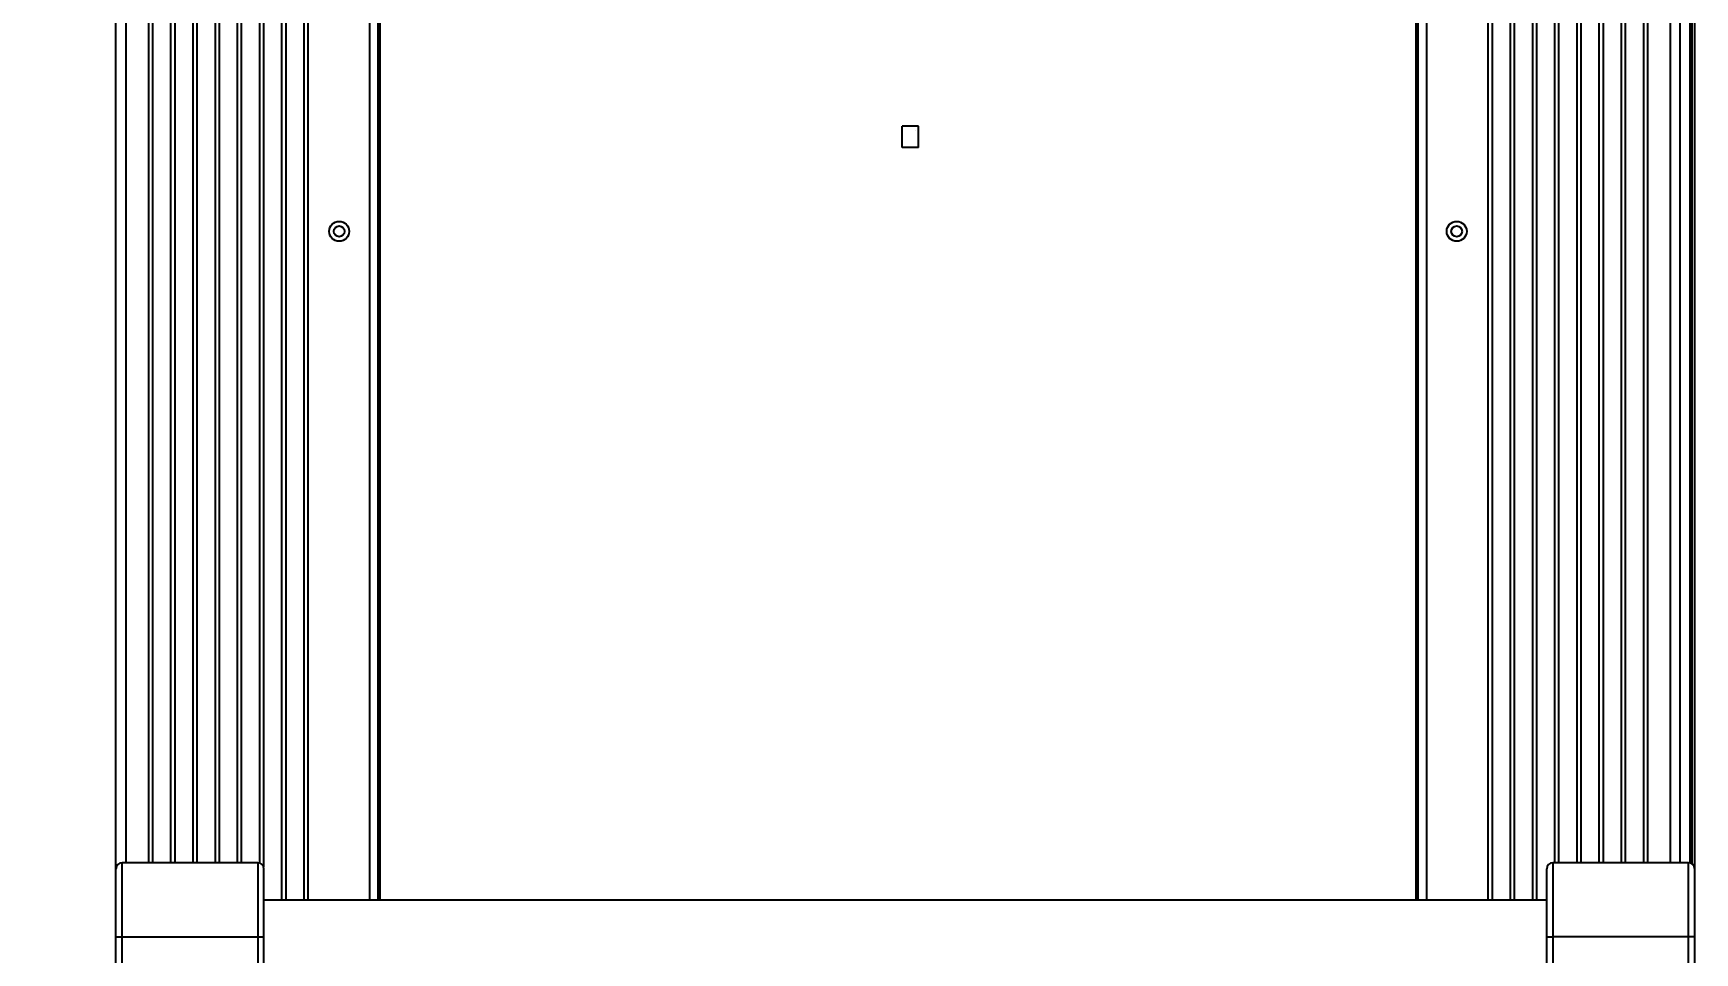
# Model space of a CAD drawing. Header units: inches. Extents: x 5 to 162, y 3 to 116.
# Drawn here: x 20.59 to 21.207, y 112.128 to 112.469 of the extents above; entities that cross this region are included whole.
import ezdxf
from ezdxf.enums import TextEntityAlignment as Align

# ---------------------------------------------------------------- set-up
doc = ezdxf.new("R2010")
doc.units = ezdxf.units.IN
doc.header["$MEASUREMENT"] = 0
doc.styles.get("Standard").update_dxf_attribs({"font": 'arial.ttf'})
doc.dimstyles.get("Standard").update_dxf_attribs({"dimtxt": 0.18, "dimasz": 0.18, "dimexe": 0.18, "dimexo": 0.0625, "dimgap": 0.09, "dimtad": 0, "dimtih": 1, "dimtoh": 1, "dimdec": 4, "dimzin": 0, "dimdsep": 46, "dimtxsty": 'Standard', "dimcen": 0.09, "dimadec": 0, "dimazin": 0, "dimtfac": 1, "dimtdec": 4, "dimtofl": 0, "dimtmove": 0, "dimatfit": 3, "dimfxl": 1, "dimtolj": 1, "dimtzin": 0, "dimarcsym": 0})

# ---------------------------------------------------------------- blocks, each defined once
blk = doc.blocks.new('A$C7A760DD3')
at = {"linetype": 'Continuous'}
for p, q in [((0, 158.87), (0, 1998.15)), ((122.58, 1985.39), (122.58, 718.63)), ((603.74, 1985.39), (603.74, 718.63)), ((731.82, 1952.33), (731.82, 735.38)), ((733.19, 158.87), (733.19, 1952.33)), ((4.58, 1854.95), (4.58, 735.82)), ((15.09, 1854.95), (15.09, 735.82)), ((16.98, 1854.95), (16.98, 735.82)), ((25.4, 1854.95), (25.4, 735.82)), ((27.29, 1854.95), (27.29, 735.82)), ((35.71, 1854.95), (35.71, 735.82)), ((37.6, 1854.95), (37.6, 735.82)), ((46.03, 1854.95), (46.03, 735.82)), ((47.91, 1854.95), (47.91, 735.82)), ((56.34, 1854.95), (56.34, 735.82)), ((58.23, 1854.95), (58.23, 735.82)), ((66.65, 1854.95), (66.65, 735.7)), ((68.54, 1854.95), (68.54, 733.96)), ((76.96, 1854.95), (76.96, 718.63)), ((78.85, 1854.95), (78.85, 718.63)), ((87.27, 1854.95), (87.27, 718.63)), ((89.16, 1854.95), (89.16, 718.63)), ((117.77, 1854.95), (117.77, 718.63)), ((121.66, 1854.95), (121.66, 718.63)), ((604.66, 1854.95), (604.66, 718.63)), ((608.55, 1854.95), (608.55, 718.63)), ((637.16, 1854.95), (637.16, 718.63)), ((639.05, 1854.95), (639.05, 718.63)), ((647.47, 1854.95), (647.47, 718.63)), ((649.36, 1854.95), (649.36, 718.63)), ((657.78, 1854.95), (657.78, 718.63)), ((659.67, 1854.95), (659.67, 718.63)), ((668.09, 1854.95), (668.09, 735.82)), ((669.98, 1854.95), (669.98, 735.82)), ((678.4, 1854.95), (678.4, 735.82)), ((680.29, 1854.95), (680.29, 735.82)), ((688.72, 1854.95), (688.72, 735.82)), ((690.6, 1854.95), (690.6, 735.82)), ((699.03, 1854.95), (699.03, 735.82)), ((700.92, 1854.95), (700.92, 735.82)), ((709.34, 1854.95), (709.34, 735.82)), ((711.23, 1854.95), (711.23, 735.82)), ((721.74, 1854.95), (721.74, 735.82)), ((726.32, 1854.95), (726.32, 735.82)), ((730.9, 1854.95), (730.9, 735.82)), ((372.76, 1077.74), (365.11, 1077.74)), ((365.11, 1067.84), (365.11, 1077.74)), ((372.76, 1067.84), (372.76, 1077.74)), ((372.76, 1067.84), (365.11, 1067.84)), ((2.86, 379.37), (2.86, 735.82)), ((65.87, 735.82), (2.86, 735.82)), ((65.87, 735.82), (65.87, 379.37)), ((730.33, 735.82), (667.32, 735.82)), ((667.32, 735.82), (667.32, 379.37)), ((730.33, 379.37), (730.33, 735.82)), ((68.74, 158.87), (68.74, 732.95)), ((664.46, 158.87), (664.46, 732.95)), ((68.74, 718.63), (664.46, 718.63)), ((0, 701.44), (68.74, 701.44)), ((664.46, 701.44), (667.32, 701.44)), ((733.19, 701.44), (667.32, 701.44))]:
    blk.add_line(p, q, dxfattribs=at)
for centre, radius in [((103.68, 1028.96), 4.64), ((103.68, 1028.96), 2.5), ((622.64, 1028.96), 4.64), ((622.64, 1028.96), 2.5)]:
    blk.add_circle(centre, radius, dxfattribs=at)
for centre, start, end in [((2.86, 732.95), 90, 180), ((65.87, 732.95), 0, 90), ((667.32, 732.95), 90, 180), ((730.33, 732.95), 0, 90)]:
    blk.add_arc(centre, 2.86, start, end, dxfattribs=at)
at = {"linetype": 'Continuous', "width": 1.040547}
blk.add_text('1:48 SCALE', height=0.141, rotation=90, dxfattribs=at).set_placement((371.29, 1074.7), (371.29, 1075.83), align=Align.FIT)
blk = doc.blocks.new('*D104')
at = {"color": 0, "lineweight": -2, "transparency": 16777216}
for p, q in [((20.37391, 113.89631), (20.23555, 113.89631)), ((20.41555, 113.71631), (20.41555, 108.49887)), ((20.41555, 102.91762), (20.41555, 108.13506)), ((20.37391, 102.73762), (20.23555, 102.73762))]:
    blk.add_line(p, q, dxfattribs=at)
at = {"color": 0, "transparency": 16777216}
for points in [[(20.38555, 113.71631), (20.44555, 113.71631), (20.41555, 113.89631)], [(20.38555, 102.91762), (20.44555, 102.91762), (20.41555, 102.73762)]]:
    blk.add_solid(points, dxfattribs=at)
at = {"layer": 'Defpoints', "color": 0, "transparency": 16777216}
for p in [(20.43641, 113.89631), (20.41555, 102.73762), (20.43641, 102.73762)]:
    blk.add_point(p, dxfattribs=at)
at = {"color": 0, "transparency": 16777216, "insert": (20.41555, 108.31697), "char_height": 0.18, "attachment_point": 5}
blk.add_mtext('\\A1;11.1587', dxfattribs=at)

msp = doc.modelspace()

# ---------------------------------------------------------------- block references
at = {"xscale": 0.0008, "yscale": 0.0008, "zscale": 0.0008}
msp.add_blockref('A$C7A760DD3', (20.62059, 111.5724), dxfattribs=at)

# ---------------------------------------------------------------- dimensions: what is measured, and where the dimension line sits
dim = msp.add_linear_dim(base=(20.41555, 102.73762), p1=(20.43641, 113.89631), p2=(20.43641, 102.73762), angle=90, dimstyle='Standard')
dim.commit()
dim.dimension.update_dxf_attribs({"geometry": '*D104', "text_midpoint": (20.41555, 108.31697)})

doc.saveas('drawing.dxf')
